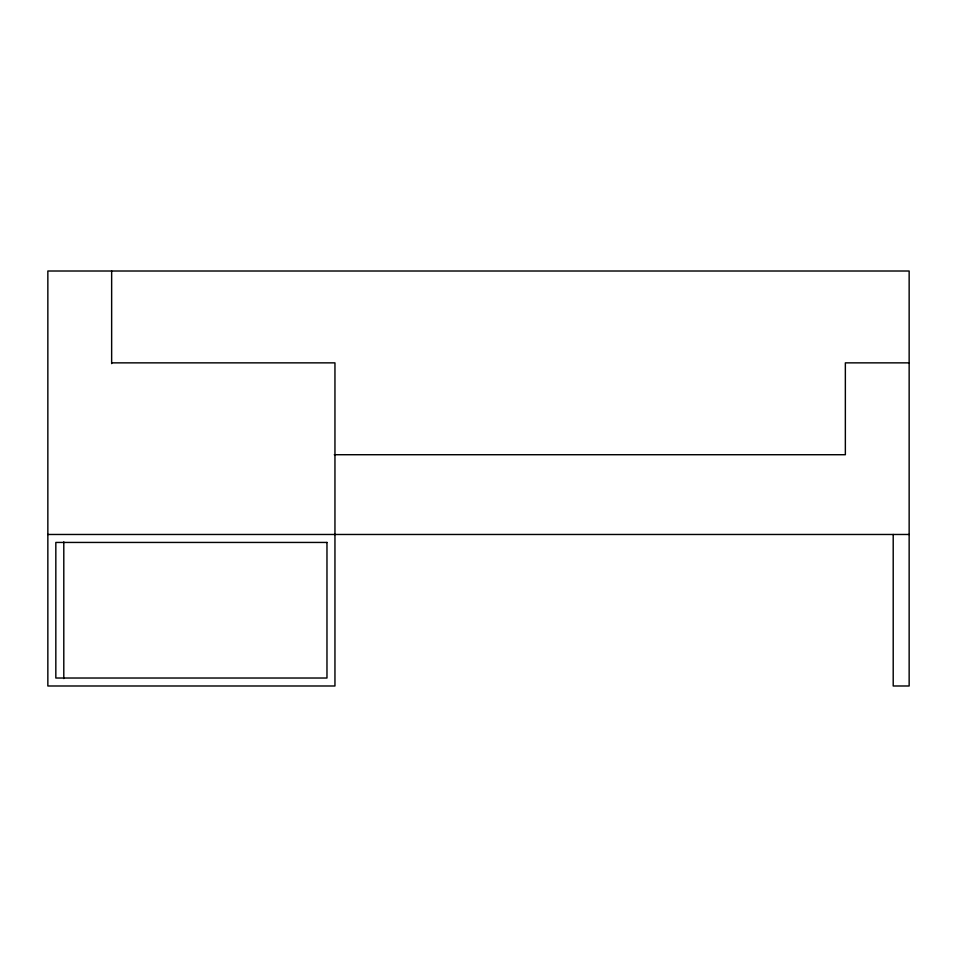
<?xml version="1.0" encoding="UTF-8"?>
<svg xmlns="http://www.w3.org/2000/svg" width="957" height="957" viewBox="0 0 957 957"><rect width="100%" height="100%" fill="white"/><g stroke="black" fill="none" stroke-linecap="round" stroke-linejoin="round"><path stroke-width="1.44" d="M111.646 362.859L334.95 362.859L334.95 685.99L47.85 685.99L47.85 271.01L909.15 271.01L909.15 685.99L893.204 685.99L893.204 534.473M909.15 362.859L845.354 362.859L845.354 454.719L334.304 454.719M47.85 534.473L909.15 534.473M111.646 271.01L111.646 363.612M63.796 541.889L63.796 678.561M326.971 542.44L55.829 542.44L55.829 678.023L326.971 678.023L326.971 542.44"/></g></svg>
